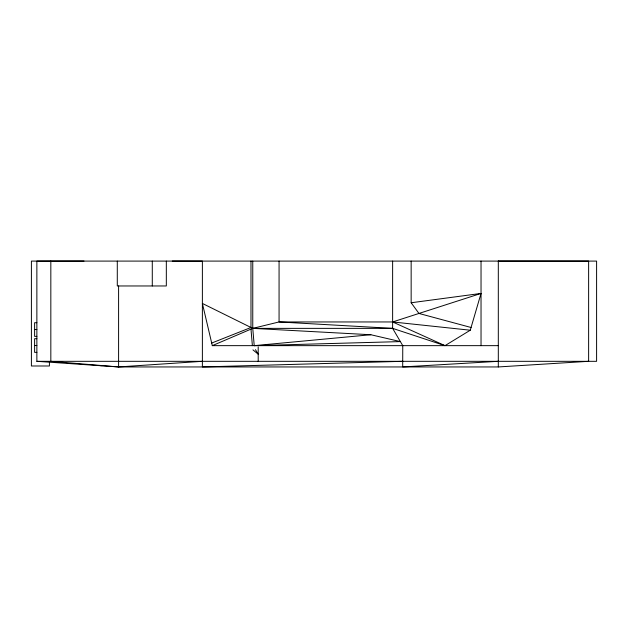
<?xml version="1.0" encoding="UTF-8"?>
<svg xmlns="http://www.w3.org/2000/svg" width="628" height="628" viewBox="0 0 628 628"><rect width="100%" height="100%" fill="white"/><g stroke="black" fill="none" stroke-linecap="round" stroke-linejoin="round"><path stroke-width="0.94" d="M392.626 261.091L392.626 328.365L402.76 345.651L402.697 366.948L498.31 361.32M252.762 261.091L252.762 328.365L254.222 345.651L400.381 341.593L370.85 334.74L252.762 328.365L202.381 303.442L212.311 345.651L252.762 328.365L279.067 321.952L392.626 328.365L445.001 345.651L470.27 330.21L481.032 293.425L411.152 302.759L411.152 261.091M211.699 343.045L250.98 327.486L250.98 261.091M481.032 293.425L392.626 321.952L279.067 321.952L279.067 261.091M254.222 345.651L370.85 334.74M84.011 261.052L36.864 261.091L36.864 361.32L118.598 366.948L202.381 361.32M50.829 261.091L50.829 361.32L118.598 366.948L498.31 366.948L588.632 361.32L588.632 261.091L498.31 261.052M402.76 361.32L202.381 366.948L202.381 261.091L172.284 261.052M36.864 322.714L34.611 322.714L34.611 336.365L36.864 336.365M252.762 328.365L392.626 328.365M34.611 329.543L36.864 329.543M36.864 338.704L34.611 338.704L34.611 352.355L36.864 352.355M34.611 345.533L36.864 345.533M212.311 345.651L498.31 345.651M36.864 361.32L596.6 361.32L596.6 261.091L31.4 261.091L31.4 365.991L49.416 365.991L49.416 362.254M100.386 365.692L102.301 365.716M470.27 330.21L392.626 321.952L445.001 345.651M471.071 327.486L418.955 313.458L411.152 302.759M252.958 349.875L258.202 354.216L255.455 349.663M250.98 329.119L252.385 345.651M498.31 261.091L498.31 366.948M481.032 261.091L481.032 345.651M258.202 346.86L258.202 361.579M166.326 261.091L166.326 285.968L117.287 285.968L117.287 261.091M152.282 261.091L152.282 285.968M118.598 285.968L118.598 366.948"/></g></svg>
